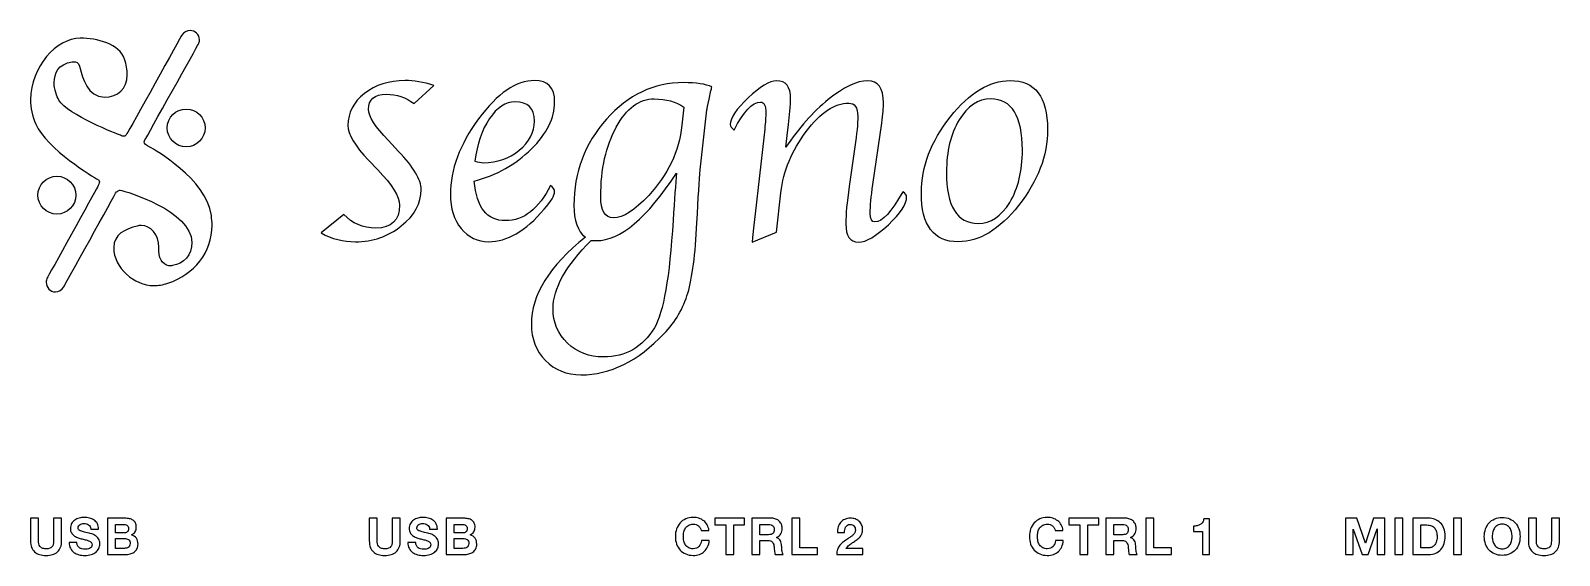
# Model space of a CAD drawing. Header units: millimetres. Extents: x 0 to 383, y 0 to 68.
# Drawn here: x 0 to 189.2, y 2.6 to 67.6 of the extents above; entities that cross this region are included whole.
import ezdxf

# ---------------------------------------------------------------- set-up
doc = ezdxf.new("R2010")
doc.units = ezdxf.units.MM
doc.layers.add('CUT', color=7, linetype='Continuous')

msp = doc.modelspace()

# ---------------------------------------------------------------- linework, layer by layer
at = {"layer": 'CUT'}
for points in [[(5.14, 63.75), (5.39, 63.75)], [(6.05, 63.21), (6.13, 62.92)], [(47.47, 58.57), (49.91, 60.82)], [(84, 59.12), (84.22, 60.19)], [(80.87, 58.12), (80.61, 55.89)], [(82.9, 50.38), (83.72, 57.82)], [(93.49, 53.17), (93.66, 54.61), (93.82, 55.99), (93.98, 57.64)], [(90.87, 55.43), (90.75, 54.35), (89.7, 44.93), (89.53, 43.51), (89.37, 42), (89.31, 41.43), (92.34, 42.67)], [(104.26, 48.58), (105.35, 56.16)], [(45.54, 52.66), (44.29, 54)], [(102.04, 53.23), (101.33, 48.32)], [(41.83, 51.56), (42.99, 50.36)], [(10.74, 47.71), (10.74, 47.71)], [(92.34, 42.67), (92.88, 47.55)], [(38.76, 44.86), (35.96, 42.57)], [(15.88, 40.33), (15.88, 40.79)], [(17.57, 38.52), (17.45, 38.48)], [(0.99, 4.45), (0.99, 7.25), (0, 7.25), (0, 4.45)], [(3.84, 4.45), (3.84, 7.25), (2.85, 7.25), (2.85, 4.45)], [(7.46, 5.91), (8.42, 5.91)], [(9.54, 7.25), (9.54, 2.75), (11.72, 2.75)], [(11.65, 7.25), (9.54, 7.25)], [(10.53, 5.43), (10.53, 6.48), (11.45, 6.48)], [(42.91, 4.45), (42.91, 7.25), (41.93, 7.25), (41.93, 4.45)], [(45.76, 4.45), (45.76, 7.25), (44.77, 7.25), (44.77, 4.45)], [(49.39, 5.91), (50.35, 5.91)], [(51.46, 7.25), (51.46, 2.75), (53.64, 2.75)], [(53.58, 7.25), (51.46, 7.25)], [(52.45, 5.43), (52.45, 6.48), (53.38, 6.48)], [(83.01, 5.74), (83.96, 5.74)], [(86.05, 6.42), (86.05, 2.75), (87.04, 2.75), (87.04, 6.42), (88.39, 6.42), (88.39, 7.25), (84.7, 7.25), (84.7, 6.42), (86.05, 6.42)], [(89.28, 7.25), (89.28, 2.75), (90.27, 2.75), (90.27, 4.51), (91.26, 4.51)], [(91.71, 7.25), (89.28, 7.25)], [(90.27, 5.21), (90.27, 6.48), (91.36, 6.48)], [(94.21, 7.25), (94.21, 2.75), (97.4, 2.75), (97.4, 3.58), (95.2, 3.58), (95.2, 7.25), (94.21, 7.25)], [(126.83, 5.74), (127.79, 5.74)], [(129.88, 6.42), (129.88, 2.75), (130.87, 2.75), (130.87, 6.42), (132.21, 6.42), (132.21, 7.25), (128.53, 7.25), (128.53, 6.42), (129.88, 6.42)], [(133.11, 7.25), (133.11, 2.75), (134.1, 2.75), (134.1, 4.51), (135.09, 4.51)], [(135.54, 7.25), (133.11, 7.25)], [(134.1, 5.21), (134.1, 6.48), (135.18, 6.48)], [(138.04, 7.25), (138.04, 2.75), (141.22, 2.75), (141.22, 3.58), (139.03, 3.58), (139.03, 7.25), (138.04, 7.25)], [(143.94, 6.29), (143.94, 5.61), (145.05, 5.61), (145.05, 2.75), (145.94, 2.75)], [(145.94, 2.75), (145.94, 7.16), (145.23, 7.16)], [(162.77, 7.25), (162.77, 2.75), (163.7, 2.75), (163.7, 5.91), (163.71, 5.91), (164.81, 2.75), (165.58, 2.75), (166.68, 5.94), (166.69, 5.94), (166.69, 2.75), (167.62, 2.75), (167.62, 7.25), (166.22, 7.25), (165.23, 4.16), (165.22, 4.16), (164.16, 7.25), (162.77, 7.25)], [(168.87, 7.25), (168.87, 2.75), (169.85, 2.75), (169.85, 7.25), (168.87, 7.25)], [(171.1, 7.25), (171.1, 2.75), (173.04, 2.75)], [(173.04, 7.25), (171.1, 7.25)], [(172.09, 3.58), (172.09, 6.42), (172.8, 6.42)], [(176.15, 7.25), (176.15, 2.75), (177.14, 2.75), (177.14, 7.25), (176.15, 7.25)], [(186.39, 4.45), (186.39, 7.25), (185.4, 7.25), (185.4, 4.45)], [(189.24, 4.45), (189.24, 7.25), (188.25, 7.25), (188.25, 4.45)], [(5.74, 4.24), (4.78, 4.24)], [(11.53, 5.43), (10.53, 5.43)], [(10.53, 3.52), (10.53, 4.75), (11.6, 4.75)], [(47.67, 4.24), (46.71, 4.24)], [(53.45, 5.43), (52.45, 5.43)], [(52.45, 3.52), (52.45, 4.75), (53.53, 4.75)], [(84, 4.48), (83.04, 4.48)], [(91.36, 5.21), (90.27, 5.21)], [(92.32, 4.87), (92.32, 4.88)], [(99.88, 5.47), (100.74, 5.47)], [(127.83, 4.48), (126.87, 4.48)], [(135.18, 5.21), (134.1, 5.21)], [(136.14, 4.87), (136.14, 4.88)], [(11.58, 3.52), (10.53, 3.52)], [(53.51, 3.52), (52.45, 3.52)], [(92.17, 2.75), (93.16, 2.75)], [(99.78, 2.75), (103.02, 2.75), (103.02, 3.52), (100.93, 3.52)], [(136, 2.75), (136.99, 2.75)], [(172.97, 3.58), (172.09, 3.58)]]:
    msp.add_lwpolyline(points, dxfattribs=at)
for points, knots in [([(11.64, 64.07), (10.99, 65.97), (8.23, 66.67), (6.13, 66.67), (3.25, 66.67), (0, 63.13), (0, 59.06), (0, 58.07), (0.21, 57.04), (0.66, 56.01), (1.97, 53.01), (7.94, 49.34), (8.27, 49.22)], [0, 0, 0, 0, 1, 1, 1, 2, 2, 2, 3, 3, 3, 4, 4, 4, 4]), ([(20.74, 65.89), (20.86, 66.09), (20.9, 66.26), (20.9, 66.46), (20.9, 67.12), (20.37, 67.61), (19.75, 67.61), (19.34, 67.61), (18.93, 67.41), (18.72, 67.04)], [0, 0, 0, 0, 1, 1, 1, 2, 2, 2, 3, 3, 3, 3]), ([(3.5, 59.01), (3.25, 59.47), (2.92, 60.33), (2.92, 61.19), (2.92, 62.31), (3.42, 63.46), (5.14, 63.75)], [0, 0, 0, 0, 1, 1, 1, 2, 2, 2, 2]), ([(6.13, 62.92), (6.42, 61.81), (7.04, 59.38), (9.13, 59.38), (10.82, 59.38), (11.97, 60.37), (11.97, 62.14), (11.97, 62.76), (11.85, 63.42), (11.64, 64.07)], [0, 0, 0, 0, 1, 1, 1, 2, 2, 2, 3, 3, 3, 3]), ([(49.91, 60.82), (48.62, 61.23), (47.44, 61.43), (46.36, 61.43), (44.37, 61.43), (42.69, 60.9), (41.33, 59.83), (39.97, 58.76), (39.29, 57.44), (39.29, 55.87), (39.29, 54.77), (40.14, 53.33), (41.83, 51.56)], [0, 0, 0, 0, 1, 1, 1, 2, 2, 2, 3, 3, 3, 4, 4, 4, 4]), ([(54.92, 48.98), (57.7, 49.73), (60.05, 51.05), (61.98, 52.94), (63.91, 54.84), (64.87, 56.78), (64.87, 58.77), (64.87, 60.54), (64.05, 61.43), (62.39, 61.43), (60.11, 61.43), (57.79, 59.85), (55.46, 56.69), (53.12, 53.53), (51.96, 50.4), (51.96, 47.32), (51.96, 45.61), (52.4, 44.21), (53.3, 43.11), (54.19, 42.02), (55.33, 41.47), (56.71, 41.47), (58.97, 41.47), (61.26, 42.81), (63.57, 45.49), (64.44, 46.5), (64.87, 47.22), (64.87, 47.64), (64.87, 47.95), (64.7, 48.22), (64.36, 48.45)], [0, 0, 0, 0, 1, 1, 1, 2, 2, 2, 3, 3, 3, 4, 4, 4, 5, 5, 5, 6, 6, 6, 7, 7, 7, 8, 8, 8, 9, 9, 9, 10, 10, 10, 10]), ([(84.34, 60.64), (83.56, 60.99), (82.39, 61.17), (80.83, 61.17), (77.16, 61.17), (73.98, 59.66), (71.29, 56.64), (68.59, 53.62), (67.25, 50.07), (67.25, 45.98), (67.25, 44.1), (67.72, 42.78), (68.67, 42.04)], [0, 0, 0, 0, 1, 1, 1, 2, 2, 2, 3, 3, 3, 4, 4, 4, 4]), ([(93.98, 57.64), (94.05, 58.28), (94.08, 58.78), (94.08, 59.16), (94.08, 60.65), (93.5, 61.4), (92.34, 61.4), (91.48, 61.4), (90.32, 60.7), (88.83, 59.29), (87.35, 57.89), (86.61, 56.79), (86.61, 55.97), (86.61, 55.78), (86.77, 55.56), (87.08, 55.3)], [0, 0, 0, 0, 1, 1, 1, 2, 2, 2, 3, 3, 3, 4, 4, 4, 5, 5, 5, 5]), ([(105.35, 56.16), (105.5, 57.27), (105.58, 58.1), (105.58, 58.66), (105.58, 60.48), (104.92, 61.4), (103.61, 61.4), (102.27, 61.4), (100.65, 60.62), (98.74, 59.07), (96.84, 57.52), (95.09, 55.55), (93.49, 53.17)], [0, 0, 0, 0, 1, 1, 1, 2, 2, 2, 3, 3, 3, 4, 4, 4, 4]), ([(114.83, 41.47), (117.43, 41.47), (119.92, 42.97), (122.3, 45.98), (124.69, 48.98), (125.88, 52.12), (125.88, 55.38), (125.88, 59.41), (124.33, 61.43), (121.25, 61.43), (118.69, 61.43), (116.22, 59.92), (113.84, 56.91), (111.45, 53.9), (110.26, 50.77), (110.26, 47.52), (110.26, 43.49), (111.78, 41.47), (114.83, 41.47)], [0, 0, 0, 0, 1, 1, 1, 2, 2, 2, 3, 3, 3, 4, 4, 4, 5, 5, 5, 6, 6, 6, 6]), ([(44.29, 54), (42.65, 55.7), (41.83, 57), (41.83, 57.88), (41.83, 59.11), (42.57, 59.73), (44.04, 59.73), (45.3, 59.73), (46.44, 59.34), (47.47, 58.57)], [0, 0, 0, 0, 1, 1, 1, 2, 2, 2, 3, 3, 3, 3]), ([(55, 51.46), (55.26, 53.57), (55.86, 55.32), (56.8, 56.71), (57.74, 58.1), (58.79, 58.79), (59.96, 58.79), (61.57, 58.79), (62.37, 58), (62.37, 56.41), (62.37, 55.03), (61.74, 53.83), (60.49, 52.8), (59.23, 51.77), (57.76, 51.26), (56.08, 51.26), (55.75, 51.26), (55.4, 51.32), (55, 51.46)], [0, 0, 0, 0, 1, 1, 1, 2, 2, 2, 3, 3, 3, 4, 4, 4, 5, 5, 5, 6, 6, 6, 6]), ([(80.61, 55.89), (80.26, 52.65), (78.89, 49.75), (76.51, 47.2), (74.79, 45.35), (73.33, 44.43), (72.14, 44.43), (71.1, 44.43), (70.58, 45.31), (70.58, 47.07), (70.58, 50.47), (71.22, 53.34), (72.5, 55.66), (73.77, 57.99), (75.34, 59.16), (77.2, 59.16), (78.67, 59.16), (79.9, 58.81), (80.87, 58.12)], [0, 0, 0, 0, 1, 1, 1, 2, 2, 2, 3, 3, 3, 4, 4, 4, 5, 5, 5, 6, 6, 6, 6]), ([(87.08, 55.3), (88.24, 57.61), (89.33, 58.76), (90.35, 58.76), (90.78, 58.76), (91, 58.32), (91, 57.46), (91, 56.94), (90.96, 56.27), (90.87, 55.43)], [0, 0, 0, 0, 1, 1, 1, 2, 2, 2, 3, 3, 3, 3]), ([(117.29, 43.74), (114.67, 43.74), (113.37, 45.86), (113.37, 50.08), (113.37, 52.65), (113.89, 54.81), (114.94, 56.55), (115.99, 58.29), (117.29, 59.16), (118.83, 59.16), (121.46, 59.16), (122.77, 57.04), (122.77, 52.82), (122.77, 50.23), (122.25, 48.08), (121.2, 46.34), (120.15, 44.61), (118.84, 43.74), (117.29, 43.74)], [0, 0, 0, 0, 1, 1, 1, 2, 2, 2, 3, 3, 3, 4, 4, 4, 5, 5, 5, 6, 6, 6, 6]), ([(16.91, 55.56), (16.91, 54.28), (17.98, 53.21), (19.26, 53.21), (20.57, 53.21), (21.6, 54.28), (21.6, 55.56), (21.6, 56.87), (20.57, 57.9), (19.26, 57.9), (17.98, 57.9), (16.91, 56.87), (16.91, 55.56)], [0, 0, 0, 0, 1, 1, 1, 2, 2, 2, 3, 3, 3, 4, 4, 4, 4]), ([(92.88, 47.55), (93.18, 50.24), (94.22, 52.76), (96, 55.11), (97.78, 57.46), (99.54, 58.63), (101.27, 58.63), (102.02, 58.63), (102.39, 58.1), (102.39, 57.03), (102.39, 56.1), (102.27, 54.83), (102.04, 53.23)], [0, 0, 0, 0, 1, 1, 1, 2, 2, 2, 3, 3, 3, 4, 4, 4, 4]), ([(11.93, 54.86), (11.81, 54.65), (11.73, 54.53), (11.56, 54.53), (11.44, 54.53), (11.31, 54.57), (11.15, 54.65)], [0, 0, 0, 0, 1, 1, 1, 2, 2, 2, 2]), ([(14.77, 53.17), (14.28, 53.46), (14.07, 53.62), (14.07, 53.83), (14.07, 53.91), (14.11, 53.99), (14.15, 54.08)], [0, 0, 0, 0, 1, 1, 1, 2, 2, 2, 2]), ([(35.96, 42.57), (37.29, 41.83), (38.71, 41.47), (40.22, 41.47), (42.36, 41.47), (44.25, 42.12), (45.89, 43.43), (47.53, 44.73), (48.35, 46.24), (48.35, 47.95), (48.35, 49.14), (47.41, 50.71), (45.54, 52.66)], [0, 0, 0, 0, 1, 1, 1, 2, 2, 2, 3, 3, 3, 4, 4, 4, 4]), ([(5.6, 47.25), (5.6, 48.52), (4.57, 49.59), (3.25, 49.59), (1.97, 49.59), (0.91, 48.52), (0.91, 47.25), (0.91, 45.93), (1.97, 44.9), (3.25, 44.9), (4.57, 44.9), (5.6, 45.93), (5.6, 47.25)], [0, 0, 0, 0, 1, 1, 1, 2, 2, 2, 3, 3, 3, 4, 4, 4, 4]), ([(8.27, 49.22), (8.43, 49.14), (8.52, 49.06), (8.52, 48.89), (8.52, 48.73), (8.43, 48.52), (8.27, 48.23)], [0, 0, 0, 0, 1, 1, 1, 2, 2, 2, 2]), ([(42.99, 50.36), (44.77, 48.5), (45.67, 47.04), (45.67, 46), (45.67, 44.12), (44.69, 43.17), (42.74, 43.17), (41.14, 43.17), (39.82, 43.74), (38.76, 44.86)], [0, 0, 0, 0, 1, 1, 1, 2, 2, 2, 3, 3, 3, 3]), ([(68.67, 42.04), (64.21, 38.49), (61.99, 34.9), (61.99, 31.25), (61.99, 29.47), (62.57, 27.98), (63.73, 26.79), (64.9, 25.6), (66.36, 25), (68.12, 25), (71.76, 25), (75.19, 26.7), (78.42, 30.1), (79.82, 31.57), (80.8, 33.25), (81.36, 35.13), (81.91, 37.02), (82.29, 39.91), (82.48, 43.82), (82.63, 46.95), (82.77, 49.14), (82.9, 50.38)], [0, 0, 0, 0, 1, 1, 1, 2, 2, 2, 3, 3, 3, 4, 4, 4, 5, 5, 5, 6, 6, 6, 7, 7, 7, 7]), ([(79.96, 49.98), (79.84, 48.69), (79.69, 46.73), (79.53, 44.09), (79.1, 37.1), (78.33, 32.68), (77.22, 30.83), (75.75, 28.42), (73.66, 27.21), (70.92, 27.21), (69.15, 27.21), (67.66, 27.79), (66.46, 28.93), (65.27, 30.07), (64.67, 31.49), (64.67, 33.18), (64.67, 35.66), (66.24, 38.48), (69.38, 41.65)], [0, 0, 0, 0, 1, 1, 1, 2, 2, 2, 3, 3, 3, 4, 4, 4, 5, 5, 5, 6, 6, 6, 6]), ([(69.38, 41.65), (69.69, 41.62), (69.91, 41.61), (70.03, 41.61), (72.99, 41.61), (76.3, 44.4), (79.96, 49.98)], [0, 0, 0, 0, 1, 1, 1, 2, 2, 2, 2]), ([(11.11, 47.86), (11.73, 47.74), (19.96, 45.31), (19.96, 41.4), (19.96, 39.8), (18.97, 38.73), (17.57, 38.52)], [0, 0, 0, 0, 1, 1, 1, 2, 2, 2, 2]), ([(64.36, 48.45), (62.92, 45.54), (61.05, 44.09), (58.78, 44.09), (56.48, 44.09), (55.19, 45.72), (54.92, 48.98)], [0, 0, 0, 0, 1, 1, 1, 2, 2, 2, 2]), ([(101.33, 48.32), (101.05, 46.36), (100.91, 44.82), (100.91, 43.71), (100.91, 42.19), (101.43, 41.43), (102.49, 41.43), (103.44, 41.43), (104.67, 42.15), (106.18, 43.58), (107.68, 45.01), (108.44, 46.16), (108.44, 47.04), (108.44, 47.26), (108.28, 47.47), (107.95, 47.67)], [0, 0, 0, 0, 1, 1, 1, 2, 2, 2, 3, 3, 3, 4, 4, 4, 5, 5, 5, 5]), ([(107.95, 47.67), (106.58, 45.18), (105.43, 43.93), (104.5, 43.93), (104.12, 43.93), (103.93, 44.28), (103.93, 44.99), (103.93, 45.87), (104.04, 47.07), (104.26, 48.58)], [0, 0, 0, 0, 1, 1, 1, 2, 2, 2, 3, 3, 3, 3]), ([(15.88, 40.79), (15.88, 42.35), (14.85, 43.5), (13.7, 43.5), (13.54, 43.5), (13.37, 43.46), (13.21, 43.42), (11.69, 43.05), (10.29, 42.39), (10.29, 40.75), (10.29, 38.24), (12.84, 36.05), (15.26, 36.05), (15.8, 36.05), (16.38, 36.14), (16.99, 36.34), (20.28, 37.45), (22.47, 40.13), (22.47, 43.54), (22.47, 43.91), (22.42, 44.33), (22.38, 44.74)], [0, 0, 0, 0, 1, 1, 1, 2, 2, 2, 3, 3, 3, 4, 4, 4, 5, 5, 5, 6, 6, 6, 7, 7, 7, 7]), ([(2.06, 37), (1.97, 36.84), (1.93, 36.63), (1.93, 36.47), (1.93, 35.81), (2.43, 35.27), (3.09, 35.27), (3.5, 35.27), (3.91, 35.52), (4.11, 35.89)], [0, 0, 0, 0, 1, 1, 1, 2, 2, 2, 3, 3, 3, 3]), ([(8.42, 5.91), (8.42, 6.17), (8.37, 6.39), (8.27, 6.57), (8.17, 6.76), (8.04, 6.91), (7.87, 7.02), (7.7, 7.14), (7.51, 7.23), (7.3, 7.28), (7.08, 7.33), (6.85, 7.36), (6.62, 7.36), (6.42, 7.36), (6.21, 7.33), (6.01, 7.28), (5.81, 7.22), (5.63, 7.14), (5.47, 7.02), (5.31, 6.91), (5.18, 6.77), (5.08, 6.6), (4.98, 6.43), (4.93, 6.23), (4.93, 6), (4.93, 5.79), (4.97, 5.61), (5.05, 5.47), (5.13, 5.32), (5.23, 5.2), (5.36, 5.11), (5.48, 5.01), (5.63, 4.93), (5.79, 4.87), (5.95, 4.81), (6.11, 4.76), (6.28, 4.72)], [0, 0, 0, 0, 1, 1, 1, 2, 2, 2, 3, 3, 3, 4, 4, 4, 5, 5, 5, 6, 6, 6, 7, 7, 7, 8, 8, 8, 9, 9, 9, 10, 10, 10, 11, 11, 11, 12, 12, 12, 12]), ([(7.24, 5.4), (6.95, 5.47), (6.73, 5.53), (6.55, 5.57), (6.38, 5.62), (6.24, 5.67), (6.14, 5.71), (6.04, 5.76), (5.98, 5.81), (5.94, 5.86), (5.91, 5.92), (5.89, 5.99), (5.89, 6.08), (5.89, 6.17), (5.91, 6.25), (5.96, 6.32), (6, 6.38), (6.05, 6.43), (6.12, 6.47), (6.18, 6.52), (6.25, 6.55), (6.33, 6.56), (6.41, 6.58), (6.49, 6.59), (6.57, 6.59), (6.7, 6.59), (6.81, 6.58), (6.91, 6.56), (7.01, 6.54), (7.11, 6.5), (7.18, 6.45), (7.26, 6.4), (7.33, 6.33), (7.38, 6.24), (7.43, 6.15), (7.45, 6.04), (7.46, 5.91)], [0, 0, 0, 0, 1, 1, 1, 2, 2, 2, 3, 3, 3, 4, 4, 4, 5, 5, 5, 6, 6, 6, 7, 7, 7, 8, 8, 8, 9, 9, 9, 10, 10, 10, 11, 11, 11, 12, 12, 12, 12]), ([(11.45, 6.48), (11.54, 6.48), (11.62, 6.47), (11.71, 6.46), (11.79, 6.44), (11.86, 6.42), (11.92, 6.38), (11.99, 6.34), (12.04, 6.29), (12.08, 6.22), (12.11, 6.16), (12.13, 6.07), (12.13, 5.96), (12.13, 5.78), (12.08, 5.64), (11.96, 5.55), (11.85, 5.47), (11.7, 5.43), (11.53, 5.43)], [0, 0, 0, 0, 1, 1, 1, 2, 2, 2, 3, 3, 3, 4, 4, 4, 5, 5, 5, 6, 6, 6, 6]), ([(12.48, 5.2), (12.68, 5.29), (12.83, 5.42), (12.94, 5.57), (13.04, 5.72), (13.09, 5.91), (13.09, 6.13), (13.09, 6.34), (13.06, 6.52), (12.99, 6.66), (12.92, 6.81), (12.82, 6.92), (12.69, 7.01), (12.57, 7.09), (12.42, 7.16), (12.24, 7.19), (12.06, 7.23), (11.87, 7.25), (11.65, 7.25)], [0, 0, 0, 0, 1, 1, 1, 2, 2, 2, 3, 3, 3, 4, 4, 4, 5, 5, 5, 6, 6, 6, 6]), ([(50.35, 5.91), (50.35, 6.17), (50.3, 6.39), (50.2, 6.57), (50.1, 6.76), (49.96, 6.91), (49.8, 7.02), (49.63, 7.14), (49.44, 7.23), (49.22, 7.28), (49, 7.33), (48.78, 7.36), (48.54, 7.36), (48.34, 7.36), (48.14, 7.33), (47.94, 7.28), (47.74, 7.22), (47.56, 7.14), (47.4, 7.02), (47.24, 6.91), (47.11, 6.77), (47.01, 6.6), (46.91, 6.43), (46.86, 6.23), (46.86, 6), (46.86, 5.79), (46.9, 5.61), (46.98, 5.47), (47.05, 5.32), (47.16, 5.2), (47.28, 5.11), (47.41, 5.01), (47.55, 4.93), (47.71, 4.87), (47.87, 4.81), (48.03, 4.76), (48.2, 4.72)], [0, 0, 0, 0, 1, 1, 1, 2, 2, 2, 3, 3, 3, 4, 4, 4, 5, 5, 5, 6, 6, 6, 7, 7, 7, 8, 8, 8, 9, 9, 9, 10, 10, 10, 11, 11, 11, 12, 12, 12, 12]), ([(49.16, 5.4), (48.88, 5.47), (48.65, 5.53), (48.48, 5.57), (48.3, 5.62), (48.17, 5.67), (48.07, 5.71), (47.97, 5.76), (47.9, 5.81), (47.87, 5.86), (47.83, 5.92), (47.82, 5.99), (47.82, 6.08), (47.82, 6.17), (47.84, 6.25), (47.88, 6.32), (47.92, 6.38), (47.98, 6.43), (48.04, 6.47), (48.11, 6.52), (48.18, 6.55), (48.26, 6.56), (48.34, 6.58), (48.42, 6.59), (48.5, 6.59), (48.62, 6.59), (48.73, 6.58), (48.84, 6.56), (48.94, 6.54), (49.03, 6.5), (49.11, 6.45), (49.19, 6.4), (49.25, 6.33), (49.3, 6.24), (49.35, 6.15), (49.38, 6.04), (49.39, 5.91)], [0, 0, 0, 0, 1, 1, 1, 2, 2, 2, 3, 3, 3, 4, 4, 4, 5, 5, 5, 6, 6, 6, 7, 7, 7, 8, 8, 8, 9, 9, 9, 10, 10, 10, 11, 11, 11, 12, 12, 12, 12]), ([(53.38, 6.48), (53.46, 6.48), (53.55, 6.47), (53.63, 6.46), (53.71, 6.44), (53.79, 6.42), (53.85, 6.38), (53.91, 6.34), (53.96, 6.29), (54, 6.22), (54.04, 6.16), (54.06, 6.07), (54.06, 5.96), (54.06, 5.78), (54, 5.64), (53.89, 5.55), (53.77, 5.47), (53.63, 5.43), (53.45, 5.43)], [0, 0, 0, 0, 1, 1, 1, 2, 2, 2, 3, 3, 3, 4, 4, 4, 5, 5, 5, 6, 6, 6, 6]), ([(54.4, 5.2), (54.61, 5.29), (54.76, 5.42), (54.86, 5.57), (54.96, 5.72), (55.02, 5.91), (55.02, 6.13), (55.02, 6.34), (54.98, 6.52), (54.91, 6.66), (54.84, 6.81), (54.74, 6.92), (54.62, 7.01), (54.49, 7.09), (54.34, 7.16), (54.16, 7.19), (53.99, 7.23), (53.79, 7.25), (53.58, 7.25)], [0, 0, 0, 0, 1, 1, 1, 2, 2, 2, 3, 3, 3, 4, 4, 4, 5, 5, 5, 6, 6, 6, 6]), ([(83.96, 5.74), (83.94, 6), (83.86, 6.23), (83.75, 6.43), (83.64, 6.63), (83.49, 6.8), (83.32, 6.94), (83.14, 7.07), (82.95, 7.18), (82.73, 7.25), (82.51, 7.32), (82.27, 7.36), (82.02, 7.36), (81.68, 7.36), (81.37, 7.3), (81.09, 7.17), (80.82, 7.05), (80.59, 6.88), (80.4, 6.67), (80.21, 6.46), (80.06, 6.2), (79.96, 5.92), (79.86, 5.63), (79.81, 5.32), (79.81, 4.98), (79.81, 4.65), (79.86, 4.35), (79.96, 4.06), (80.06, 3.78), (80.21, 3.53), (80.4, 3.32), (80.59, 3.11), (80.82, 2.95), (81.09, 2.83), (81.37, 2.71), (81.68, 2.65), (82.02, 2.65), (82.3, 2.65), (82.56, 2.69), (82.79, 2.78), (83.02, 2.86), (83.22, 2.98), (83.39, 3.14), (83.56, 3.3), (83.7, 3.49), (83.81, 3.72), (83.91, 3.95), (83.98, 4.2), (84, 4.48)], [0, 0, 0, 0, 1, 1, 1, 2, 2, 2, 3, 3, 3, 4, 4, 4, 5, 5, 5, 6, 6, 6, 7, 7, 7, 8, 8, 8, 9, 9, 9, 10, 10, 10, 11, 11, 11, 12, 12, 12, 13, 13, 13, 14, 14, 14, 15, 15, 15, 16, 16, 16, 16]), ([(83.04, 4.48), (83.01, 4.18), (82.9, 3.94), (82.73, 3.75), (82.56, 3.57), (82.33, 3.47), (82.02, 3.47), (81.8, 3.47), (81.61, 3.52), (81.46, 3.6), (81.3, 3.69), (81.18, 3.8), (81.08, 3.95), (80.98, 4.09), (80.91, 4.25), (80.87, 4.43), (80.82, 4.61), (80.8, 4.79), (80.8, 4.98), (80.8, 5.18), (80.82, 5.37), (80.87, 5.55), (80.91, 5.74), (80.98, 5.9), (81.08, 6.05), (81.18, 6.19), (81.3, 6.31), (81.46, 6.4), (81.61, 6.48), (81.8, 6.53), (82.02, 6.53), (82.15, 6.53), (82.26, 6.51), (82.37, 6.47), (82.48, 6.43), (82.58, 6.37), (82.67, 6.3), (82.76, 6.23), (82.83, 6.14), (82.89, 6.05), (82.95, 5.95), (82.99, 5.85), (83.01, 5.74)], [0, 0, 0, 0, 1, 1, 1, 2, 2, 2, 3, 3, 3, 4, 4, 4, 5, 5, 5, 6, 6, 6, 7, 7, 7, 8, 8, 8, 9, 9, 9, 10, 10, 10, 11, 11, 11, 12, 12, 12, 13, 13, 13, 14, 14, 14, 14]), ([(91.36, 6.48), (91.58, 6.48), (91.75, 6.43), (91.87, 6.33), (91.98, 6.23), (92.04, 6.08), (92.04, 5.86), (92.04, 5.63), (91.98, 5.47), (91.87, 5.37), (91.75, 5.26), (91.58, 5.21), (91.36, 5.21)], [0, 0, 0, 0, 1, 1, 1, 2, 2, 2, 3, 3, 3, 4, 4, 4, 4]), ([(92.32, 4.88), (92.57, 4.98), (92.75, 5.13), (92.86, 5.32), (92.97, 5.51), (93.03, 5.74), (93.03, 6.01), (93.03, 6.18), (93, 6.34), (92.94, 6.49), (92.88, 6.64), (92.79, 6.77), (92.67, 6.88), (92.56, 7), (92.42, 7.09), (92.26, 7.15), (92.09, 7.22), (91.91, 7.25), (91.71, 7.25)], [0, 0, 0, 0, 1, 1, 1, 2, 2, 2, 3, 3, 3, 4, 4, 4, 5, 5, 5, 6, 6, 6, 6]), ([(100.74, 5.47), (100.74, 5.58), (100.75, 5.7), (100.77, 5.82), (100.79, 5.94), (100.83, 6.05), (100.89, 6.15), (100.94, 6.25), (101.01, 6.33), (101.1, 6.39), (101.19, 6.45), (101.31, 6.48), (101.44, 6.48), (101.63, 6.48), (101.79, 6.42), (101.91, 6.3), (102.04, 6.18), (102.1, 6.01), (102.1, 5.8), (102.1, 5.67), (102.07, 5.55), (102.01, 5.44), (101.94, 5.34), (101.87, 5.24), (101.78, 5.16), (101.69, 5.07), (101.59, 5), (101.48, 4.93), (101.37, 4.86), (101.27, 4.79), (101.17, 4.72), (100.98, 4.59), (100.8, 4.46), (100.63, 4.34), (100.46, 4.21), (100.31, 4.07), (100.19, 3.93), (100.06, 3.78), (99.96, 3.61), (99.89, 3.42), (99.81, 3.23), (99.78, 3.01), (99.78, 2.75)], [0, 0, 0, 0, 1, 1, 1, 2, 2, 2, 3, 3, 3, 4, 4, 4, 5, 5, 5, 6, 6, 6, 7, 7, 7, 8, 8, 8, 9, 9, 9, 10, 10, 10, 11, 11, 11, 12, 12, 12, 13, 13, 13, 14, 14, 14, 14]), ([(100.93, 3.52), (101.04, 3.67), (101.17, 3.8), (101.31, 3.92), (101.45, 4.03), (101.6, 4.14), (101.75, 4.23), (101.9, 4.33), (102.05, 4.43), (102.2, 4.53), (102.35, 4.63), (102.48, 4.75), (102.6, 4.87), (102.72, 4.99), (102.81, 5.14), (102.89, 5.3), (102.96, 5.46), (102.99, 5.65), (102.99, 5.87), (102.99, 6.08), (102.95, 6.28), (102.87, 6.45), (102.79, 6.62), (102.68, 6.77), (102.54, 6.88), (102.4, 7), (102.24, 7.09), (102.06, 7.16), (101.87, 7.22), (101.68, 7.25), (101.48, 7.25), (101.21, 7.25), (100.98, 7.2), (100.78, 7.11), (100.57, 7.02), (100.4, 6.9), (100.27, 6.74), (100.14, 6.57), (100.03, 6.39), (99.97, 6.17), (99.9, 5.95), (99.87, 5.72), (99.88, 5.47)], [0, 0, 0, 0, 1, 1, 1, 2, 2, 2, 3, 3, 3, 4, 4, 4, 5, 5, 5, 6, 6, 6, 7, 7, 7, 8, 8, 8, 9, 9, 9, 10, 10, 10, 11, 11, 11, 12, 12, 12, 13, 13, 13, 14, 14, 14, 14]), ([(127.79, 5.74), (127.76, 6), (127.69, 6.23), (127.58, 6.43), (127.46, 6.63), (127.32, 6.8), (127.14, 6.94), (126.97, 7.07), (126.77, 7.18), (126.55, 7.25), (126.33, 7.32), (126.1, 7.36), (125.85, 7.36), (125.5, 7.36), (125.19, 7.3), (124.92, 7.17), (124.64, 7.05), (124.41, 6.88), (124.22, 6.67), (124.03, 6.46), (123.89, 6.2), (123.79, 5.92), (123.69, 5.63), (123.64, 5.32), (123.64, 4.98), (123.64, 4.65), (123.69, 4.35), (123.79, 4.06), (123.89, 3.78), (124.03, 3.53), (124.22, 3.32), (124.41, 3.11), (124.64, 2.95), (124.92, 2.83), (125.19, 2.71), (125.5, 2.65), (125.85, 2.65), (126.13, 2.65), (126.38, 2.69), (126.61, 2.78), (126.84, 2.86), (127.04, 2.98), (127.22, 3.14), (127.39, 3.3), (127.53, 3.49), (127.63, 3.72), (127.74, 3.95), (127.8, 4.2), (127.83, 4.48)], [0, 0, 0, 0, 1, 1, 1, 2, 2, 2, 3, 3, 3, 4, 4, 4, 5, 5, 5, 6, 6, 6, 7, 7, 7, 8, 8, 8, 9, 9, 9, 10, 10, 10, 11, 11, 11, 12, 12, 12, 13, 13, 13, 14, 14, 14, 15, 15, 15, 16, 16, 16, 16]), ([(126.87, 4.48), (126.83, 4.18), (126.73, 3.94), (126.56, 3.75), (126.39, 3.57), (126.15, 3.47), (125.85, 3.47), (125.63, 3.47), (125.44, 3.52), (125.28, 3.6), (125.13, 3.69), (125, 3.8), (124.9, 3.95), (124.81, 4.09), (124.74, 4.25), (124.69, 4.43), (124.65, 4.61), (124.63, 4.79), (124.63, 4.98), (124.63, 5.18), (124.65, 5.37), (124.69, 5.55), (124.74, 5.74), (124.81, 5.9), (124.9, 6.05), (125, 6.19), (125.13, 6.31), (125.28, 6.4), (125.44, 6.48), (125.63, 6.53), (125.85, 6.53), (125.97, 6.53), (126.09, 6.51), (126.2, 6.47), (126.31, 6.43), (126.41, 6.37), (126.5, 6.3), (126.59, 6.23), (126.66, 6.14), (126.72, 6.05), (126.78, 5.95), (126.82, 5.85), (126.83, 5.74)], [0, 0, 0, 0, 1, 1, 1, 2, 2, 2, 3, 3, 3, 4, 4, 4, 5, 5, 5, 6, 6, 6, 7, 7, 7, 8, 8, 8, 9, 9, 9, 10, 10, 10, 11, 11, 11, 12, 12, 12, 13, 13, 13, 14, 14, 14, 14]), ([(135.18, 6.48), (135.41, 6.48), (135.58, 6.43), (135.69, 6.33), (135.81, 6.23), (135.86, 6.08), (135.86, 5.86), (135.86, 5.63), (135.81, 5.47), (135.69, 5.37), (135.58, 5.26), (135.41, 5.21), (135.18, 5.21)], [0, 0, 0, 0, 1, 1, 1, 2, 2, 2, 3, 3, 3, 4, 4, 4, 4]), ([(136.14, 4.88), (136.39, 4.98), (136.57, 5.13), (136.69, 5.32), (136.8, 5.51), (136.85, 5.74), (136.85, 6.01), (136.85, 6.18), (136.82, 6.34), (136.76, 6.49), (136.7, 6.64), (136.61, 6.77), (136.5, 6.88), (136.38, 7), (136.24, 7.09), (136.08, 7.15), (135.92, 7.22), (135.74, 7.25), (135.54, 7.25)], [0, 0, 0, 0, 1, 1, 1, 2, 2, 2, 3, 3, 3, 4, 4, 4, 5, 5, 5, 6, 6, 6, 6]), ([(145.23, 7.16), (145.2, 6.99), (145.15, 6.85), (145.07, 6.74), (144.99, 6.63), (144.89, 6.53), (144.78, 6.47), (144.66, 6.4), (144.53, 6.35), (144.39, 6.32), (144.24, 6.29), (144.09, 6.28), (143.94, 6.29)], [0, 0, 0, 0, 1, 1, 1, 2, 2, 2, 3, 3, 3, 4, 4, 4, 4]), ([(172.8, 6.42), (173.04, 6.42), (173.25, 6.38), (173.41, 6.31), (173.58, 6.24), (173.71, 6.14), (173.81, 6.01), (173.91, 5.88), (173.99, 5.73), (174.03, 5.55), (174.07, 5.36), (174.1, 5.16), (174.1, 4.93), (174.1, 4.68), (174.06, 4.47), (174, 4.3), (173.94, 4.13), (173.85, 3.99), (173.75, 3.88), (173.64, 3.77), (173.52, 3.7), (173.39, 3.65), (173.26, 3.61), (173.12, 3.58), (172.97, 3.58)], [0, 0, 0, 0, 1, 1, 1, 2, 2, 2, 3, 3, 3, 4, 4, 4, 5, 5, 5, 6, 6, 6, 7, 7, 7, 8, 8, 8, 8]), ([(173.04, 2.75), (173.39, 2.75), (173.69, 2.81), (173.94, 2.92), (174.2, 3.04), (174.41, 3.2), (174.58, 3.4), (174.75, 3.6), (174.88, 3.84), (174.96, 4.12), (175.04, 4.39), (175.09, 4.7), (175.09, 5.03), (175.09, 5.4), (175.03, 5.72), (174.93, 6), (174.83, 6.28), (174.69, 6.51), (174.5, 6.7), (174.32, 6.88), (174.1, 7.02), (173.85, 7.11), (173.6, 7.2), (173.33, 7.25), (173.04, 7.25)], [0, 0, 0, 0, 1, 1, 1, 2, 2, 2, 3, 3, 3, 4, 4, 4, 5, 5, 5, 6, 6, 6, 7, 7, 7, 8, 8, 8, 8]), ([(179.94, 4.98), (179.94, 4.65), (180, 4.35), (180.1, 4.06), (180.2, 3.78), (180.34, 3.53), (180.53, 3.32), (180.72, 3.11), (180.95, 2.95), (181.23, 2.83), (181.5, 2.71), (181.81, 2.65), (182.16, 2.65), (182.51, 2.65), (182.82, 2.71), (183.09, 2.83), (183.36, 2.95), (183.59, 3.11), (183.78, 3.32), (183.97, 3.53), (184.12, 3.78), (184.22, 4.06), (184.32, 4.35), (184.37, 4.65), (184.37, 4.98), (184.37, 5.32), (184.32, 5.63), (184.22, 5.92), (184.12, 6.2), (183.97, 6.46), (183.78, 6.67), (183.59, 6.88), (183.36, 7.05), (183.09, 7.17), (182.82, 7.3), (182.51, 7.36), (182.16, 7.36), (181.81, 7.36), (181.5, 7.3), (181.23, 7.17), (180.95, 7.05), (180.72, 6.88), (180.53, 6.67), (180.34, 6.46), (180.2, 6.2), (180.1, 5.92), (180, 5.63), (179.94, 5.32), (179.94, 4.98)], [0, 0, 0, 0, 1, 1, 1, 2, 2, 2, 3, 3, 3, 4, 4, 4, 5, 5, 5, 6, 6, 6, 7, 7, 7, 8, 8, 8, 9, 9, 9, 10, 10, 10, 11, 11, 11, 12, 12, 12, 13, 13, 13, 14, 14, 14, 15, 15, 15, 16, 16, 16, 16]), ([(180.93, 4.98), (180.93, 5.18), (180.96, 5.37), (181, 5.55), (181.04, 5.74), (181.12, 5.9), (181.21, 6.05), (181.31, 6.19), (181.43, 6.31), (181.59, 6.4), (181.75, 6.48), (181.93, 6.53), (182.16, 6.53), (182.38, 6.53), (182.57, 6.48), (182.72, 6.4), (182.88, 6.31), (183.01, 6.19), (183.1, 6.05), (183.2, 5.9), (183.27, 5.74), (183.31, 5.55), (183.36, 5.37), (183.38, 5.18), (183.38, 4.98), (183.38, 4.79), (183.36, 4.61), (183.31, 4.43), (183.27, 4.25), (183.2, 4.09), (183.1, 3.95), (183.01, 3.8), (182.88, 3.69), (182.72, 3.6), (182.57, 3.52), (182.38, 3.47), (182.16, 3.47), (181.93, 3.47), (181.75, 3.52), (181.59, 3.6), (181.43, 3.69), (181.31, 3.8), (181.21, 3.95), (181.12, 4.09), (181.04, 4.25), (181, 4.43), (180.96, 4.61), (180.93, 4.79), (180.93, 4.98)], [0, 0, 0, 0, 1, 1, 1, 2, 2, 2, 3, 3, 3, 4, 4, 4, 5, 5, 5, 6, 6, 6, 7, 7, 7, 8, 8, 8, 9, 9, 9, 10, 10, 10, 11, 11, 11, 12, 12, 12, 13, 13, 13, 14, 14, 14, 15, 15, 15, 16, 16, 16, 16]), ([(0, 4.45), (0, 3.84), (0.17, 3.38), (0.5, 3.09), (0.84, 2.8), (1.31, 2.65), (1.92, 2.65), (2.52, 2.65), (2.99, 2.8), (3.33, 3.09), (3.67, 3.39), (3.84, 3.84), (3.84, 4.45)], [0, 0, 0, 0, 1, 1, 1, 2, 2, 2, 3, 3, 3, 4, 4, 4, 4]), ([(2.85, 4.45), (2.85, 4.12), (2.78, 3.87), (2.65, 3.71), (2.51, 3.55), (2.27, 3.47), (1.92, 3.47), (1.71, 3.47), (1.55, 3.5), (1.43, 3.56), (1.31, 3.62), (1.22, 3.69), (1.15, 3.78), (1.09, 3.87), (1.04, 3.97), (1.02, 4.09), (1, 4.21), (0.99, 4.33), (0.99, 4.45)], [0, 0, 0, 0, 1, 1, 1, 2, 2, 2, 3, 3, 3, 4, 4, 4, 5, 5, 5, 6, 6, 6, 6]), ([(4.78, 4.24), (4.78, 3.97), (4.83, 3.73), (4.93, 3.53), (5.04, 3.32), (5.18, 3.16), (5.36, 3.03), (5.54, 2.9), (5.74, 2.8), (5.98, 2.74), (6.21, 2.68), (6.45, 2.65), (6.7, 2.65), (7.01, 2.65), (7.28, 2.68), (7.51, 2.76), (7.74, 2.83), (7.94, 2.93), (8.1, 3.06), (8.25, 3.18), (8.37, 3.34), (8.45, 3.51), (8.53, 3.69), (8.57, 3.88), (8.57, 4.09), (8.57, 4.34), (8.52, 4.55), (8.41, 4.71), (8.3, 4.87), (8.18, 5), (8.03, 5.09), (7.88, 5.19), (7.73, 5.26), (7.59, 5.31), (7.44, 5.35), (7.32, 5.38), (7.24, 5.4)], [0, 0, 0, 0, 1, 1, 1, 2, 2, 2, 3, 3, 3, 4, 4, 4, 5, 5, 5, 6, 6, 6, 7, 7, 7, 8, 8, 8, 9, 9, 9, 10, 10, 10, 11, 11, 11, 12, 12, 12, 12]), ([(6.28, 4.72), (6.44, 4.67), (6.6, 4.63), (6.76, 4.59), (6.92, 4.55), (7.07, 4.51), (7.19, 4.46), (7.32, 4.41), (7.42, 4.34), (7.5, 4.27), (7.57, 4.19), (7.61, 4.09), (7.61, 3.97), (7.61, 3.86), (7.58, 3.77), (7.53, 3.69), (7.47, 3.62), (7.39, 3.56), (7.3, 3.52), (7.22, 3.48), (7.12, 3.45), (7.02, 3.43), (6.92, 3.42), (6.83, 3.41), (6.74, 3.41), (6.61, 3.41), (6.48, 3.43), (6.36, 3.46), (6.24, 3.49), (6.13, 3.54), (6.04, 3.6), (5.95, 3.67), (5.88, 3.75), (5.82, 3.86), (5.77, 3.96), (5.74, 4.09), (5.74, 4.24)], [0, 0, 0, 0, 1, 1, 1, 2, 2, 2, 3, 3, 3, 4, 4, 4, 5, 5, 5, 6, 6, 6, 7, 7, 7, 8, 8, 8, 9, 9, 9, 10, 10, 10, 11, 11, 11, 12, 12, 12, 12]), ([(11.6, 4.75), (11.82, 4.75), (11.99, 4.7), (12.12, 4.61), (12.25, 4.51), (12.32, 4.34), (12.32, 4.11), (12.32, 3.99), (12.3, 3.9), (12.26, 3.82), (12.22, 3.75), (12.16, 3.69), (12.09, 3.64), (12.03, 3.6), (11.95, 3.57), (11.86, 3.55), (11.77, 3.53), (11.68, 3.52), (11.58, 3.52)], [0, 0, 0, 0, 1, 1, 1, 2, 2, 2, 3, 3, 3, 4, 4, 4, 5, 5, 5, 6, 6, 6, 6]), ([(11.72, 2.75), (11.92, 2.75), (12.11, 2.78), (12.31, 2.83), (12.5, 2.88), (12.67, 2.95), (12.82, 3.06), (12.97, 3.16), (13.08, 3.3), (13.17, 3.47), (13.26, 3.63), (13.3, 3.83), (13.3, 4.05), (13.3, 4.34), (13.24, 4.58), (13.1, 4.78), (12.96, 4.98), (12.76, 5.12), (12.48, 5.2)], [0, 0, 0, 0, 1, 1, 1, 2, 2, 2, 3, 3, 3, 4, 4, 4, 5, 5, 5, 6, 6, 6, 6]), ([(41.93, 4.45), (41.93, 3.84), (42.09, 3.38), (42.43, 3.09), (42.76, 2.8), (43.23, 2.65), (43.84, 2.65), (44.44, 2.65), (44.91, 2.8), (45.25, 3.09), (45.59, 3.39), (45.76, 3.84), (45.76, 4.45)], [0, 0, 0, 0, 1, 1, 1, 2, 2, 2, 3, 3, 3, 4, 4, 4, 4]), ([(44.77, 4.45), (44.77, 4.12), (44.71, 3.87), (44.57, 3.71), (44.44, 3.55), (44.19, 3.47), (43.84, 3.47), (43.64, 3.47), (43.48, 3.5), (43.36, 3.56), (43.24, 3.62), (43.15, 3.69), (43.08, 3.78), (43.01, 3.87), (42.97, 3.97), (42.95, 4.09), (42.92, 4.21), (42.91, 4.33), (42.91, 4.45)], [0, 0, 0, 0, 1, 1, 1, 2, 2, 2, 3, 3, 3, 4, 4, 4, 5, 5, 5, 6, 6, 6, 6]), ([(46.71, 4.24), (46.7, 3.97), (46.75, 3.73), (46.86, 3.53), (46.96, 3.32), (47.11, 3.16), (47.29, 3.03), (47.46, 2.9), (47.67, 2.8), (47.9, 2.74), (48.14, 2.68), (48.38, 2.65), (48.62, 2.65), (48.93, 2.65), (49.2, 2.68), (49.43, 2.76), (49.67, 2.83), (49.86, 2.93), (50.02, 3.06), (50.18, 3.18), (50.3, 3.34), (50.38, 3.51), (50.46, 3.69), (50.5, 3.88), (50.5, 4.09), (50.5, 4.34), (50.44, 4.55), (50.34, 4.71), (50.23, 4.87), (50.1, 5), (49.95, 5.09), (49.81, 5.19), (49.66, 5.26), (49.51, 5.31), (49.36, 5.35), (49.24, 5.38), (49.16, 5.4)], [0, 0, 0, 0, 1, 1, 1, 2, 2, 2, 3, 3, 3, 4, 4, 4, 5, 5, 5, 6, 6, 6, 7, 7, 7, 8, 8, 8, 9, 9, 9, 10, 10, 10, 11, 11, 11, 12, 12, 12, 12]), ([(48.2, 4.72), (48.37, 4.67), (48.53, 4.63), (48.69, 4.59), (48.85, 4.55), (48.99, 4.51), (49.12, 4.46), (49.24, 4.41), (49.34, 4.34), (49.42, 4.27), (49.5, 4.19), (49.54, 4.09), (49.54, 3.97), (49.54, 3.86), (49.51, 3.77), (49.45, 3.69), (49.39, 3.62), (49.32, 3.56), (49.23, 3.52), (49.14, 3.48), (49.05, 3.45), (48.95, 3.43), (48.85, 3.42), (48.75, 3.41), (48.66, 3.41), (48.53, 3.41), (48.41, 3.43), (48.28, 3.46), (48.16, 3.49), (48.06, 3.54), (47.97, 3.6), (47.88, 3.67), (47.8, 3.75), (47.75, 3.86), (47.69, 3.96), (47.67, 4.09), (47.67, 4.24)], [0, 0, 0, 0, 1, 1, 1, 2, 2, 2, 3, 3, 3, 4, 4, 4, 5, 5, 5, 6, 6, 6, 7, 7, 7, 8, 8, 8, 9, 9, 9, 10, 10, 10, 11, 11, 11, 12, 12, 12, 12]), ([(53.53, 4.75), (53.74, 4.75), (53.91, 4.7), (54.04, 4.61), (54.18, 4.51), (54.24, 4.34), (54.24, 4.11), (54.24, 3.99), (54.22, 3.9), (54.18, 3.82), (54.14, 3.75), (54.09, 3.69), (54.02, 3.64), (53.95, 3.6), (53.87, 3.57), (53.79, 3.55), (53.7, 3.53), (53.61, 3.52), (53.51, 3.52)], [0, 0, 0, 0, 1, 1, 1, 2, 2, 2, 3, 3, 3, 4, 4, 4, 5, 5, 5, 6, 6, 6, 6]), ([(53.64, 2.75), (53.84, 2.75), (54.04, 2.78), (54.23, 2.83), (54.42, 2.88), (54.59, 2.95), (54.74, 3.06), (54.89, 3.16), (55.01, 3.3), (55.1, 3.47), (55.19, 3.63), (55.23, 3.83), (55.23, 4.05), (55.23, 4.34), (55.16, 4.58), (55.02, 4.78), (54.89, 4.98), (54.68, 5.12), (54.4, 5.2)], [0, 0, 0, 0, 1, 1, 1, 2, 2, 2, 3, 3, 3, 4, 4, 4, 5, 5, 5, 6, 6, 6, 6]), ([(91.26, 4.51), (91.51, 4.51), (91.69, 4.45), (91.8, 4.34), (91.91, 4.24), (91.98, 4.06), (92.01, 3.83), (92.04, 3.65), (92.06, 3.46), (92.07, 3.26), (92.08, 3.06), (92.12, 2.89), (92.17, 2.75)], [0, 0, 0, 0, 1, 1, 1, 2, 2, 2, 3, 3, 3, 4, 4, 4, 4]), ([(92.97, 3.82), (92.96, 3.93), (92.95, 4.04), (92.92, 4.16), (92.9, 4.27), (92.86, 4.37), (92.81, 4.47), (92.76, 4.56), (92.7, 4.64), (92.62, 4.71), (92.54, 4.78), (92.44, 4.83), (92.32, 4.87)], [0, 0, 0, 0, 1, 1, 1, 2, 2, 2, 3, 3, 3, 4, 4, 4, 4]), ([(93.16, 2.75), (93.11, 2.81), (93.08, 2.89), (93.06, 2.98), (93.03, 3.07), (93.02, 3.17), (93.01, 3.27), (93, 3.37), (92.99, 3.47), (92.98, 3.56), (92.98, 3.66), (92.98, 3.74), (92.97, 3.82)], [0, 0, 0, 0, 1, 1, 1, 2, 2, 2, 3, 3, 3, 4, 4, 4, 4]), ([(135.09, 4.51), (135.34, 4.51), (135.51, 4.45), (135.62, 4.34), (135.73, 4.24), (135.8, 4.06), (135.84, 3.83), (135.86, 3.65), (135.88, 3.46), (135.89, 3.26), (135.91, 3.06), (135.94, 2.89), (136, 2.75)], [0, 0, 0, 0, 1, 1, 1, 2, 2, 2, 3, 3, 3, 4, 4, 4, 4]), ([(136.8, 3.82), (136.79, 3.93), (136.77, 4.04), (136.75, 4.16), (136.73, 4.27), (136.69, 4.37), (136.64, 4.47), (136.59, 4.56), (136.52, 4.64), (136.44, 4.71), (136.36, 4.78), (136.26, 4.83), (136.14, 4.87)], [0, 0, 0, 0, 1, 1, 1, 2, 2, 2, 3, 3, 3, 4, 4, 4, 4]), ([(136.99, 2.75), (136.94, 2.81), (136.9, 2.89), (136.88, 2.98), (136.86, 3.07), (136.84, 3.17), (136.83, 3.27), (136.82, 3.37), (136.81, 3.47), (136.81, 3.56), (136.8, 3.66), (136.8, 3.74), (136.8, 3.82)], [0, 0, 0, 0, 1, 1, 1, 2, 2, 2, 3, 3, 3, 4, 4, 4, 4]), ([(185.4, 4.45), (185.4, 3.84), (185.57, 3.38), (185.9, 3.09), (186.24, 2.8), (186.71, 2.65), (187.32, 2.65), (187.92, 2.65), (188.39, 2.8), (188.73, 3.09), (189.07, 3.39), (189.24, 3.84), (189.24, 4.45)], [0, 0, 0, 0, 1, 1, 1, 2, 2, 2, 3, 3, 3, 4, 4, 4, 4]), ([(188.25, 4.45), (188.25, 4.12), (188.18, 3.87), (188.05, 3.71), (187.92, 3.55), (187.67, 3.47), (187.32, 3.47), (187.12, 3.47), (186.96, 3.5), (186.84, 3.56), (186.72, 3.62), (186.62, 3.69), (186.56, 3.78), (186.49, 3.87), (186.44, 3.97), (186.42, 4.09), (186.4, 4.21), (186.39, 4.33), (186.39, 4.45)], [0, 0, 0, 0, 1, 1, 1, 2, 2, 2, 3, 3, 3, 4, 4, 4, 5, 5, 5, 6, 6, 6, 6])]:
    msp.add_open_spline(points, degree=3, knots=knots, dxfattribs=at)
for points in [[(18.72, 67.04), (18.72, 67.04), (12.18, 55.23), (11.93, 54.86)], [(14.15, 54.08), (14.36, 54.41), (20.74, 65.89), (20.74, 65.89)], [(5.39, 63.75), (5.64, 63.75), (5.92, 63.66), (6.05, 63.21)], [(84.22, 60.19), (84.24, 60.25), (84.28, 60.4), (84.34, 60.64)], [(11.15, 54.65), (10.78, 54.78), (4.57, 57.16), (3.5, 59.01)], [(83.72, 57.82), (83.73, 57.9), (83.82, 58.33), (84, 59.12)], [(22.38, 44.74), (21.77, 49.26), (15.26, 52.92), (14.77, 53.17)], [(8.27, 48.23), (7.98, 47.66), (2.06, 37), (2.06, 37)], [(4.11, 35.89), (4.11, 35.89), (10.49, 47.41), (10.62, 47.66)], [(10.62, 47.66), (10.62, 47.64), (10.67, 47.67), (10.74, 47.71)], [(10.74, 47.71), (10.85, 47.77), (11.01, 47.86), (11.11, 47.86)], [(17.45, 38.48), (16.58, 38.48), (15.88, 39.06), (15.88, 40.33)]]:
    msp.add_open_spline(points, degree=3, dxfattribs=at)

doc.saveas('drawing.dxf')
